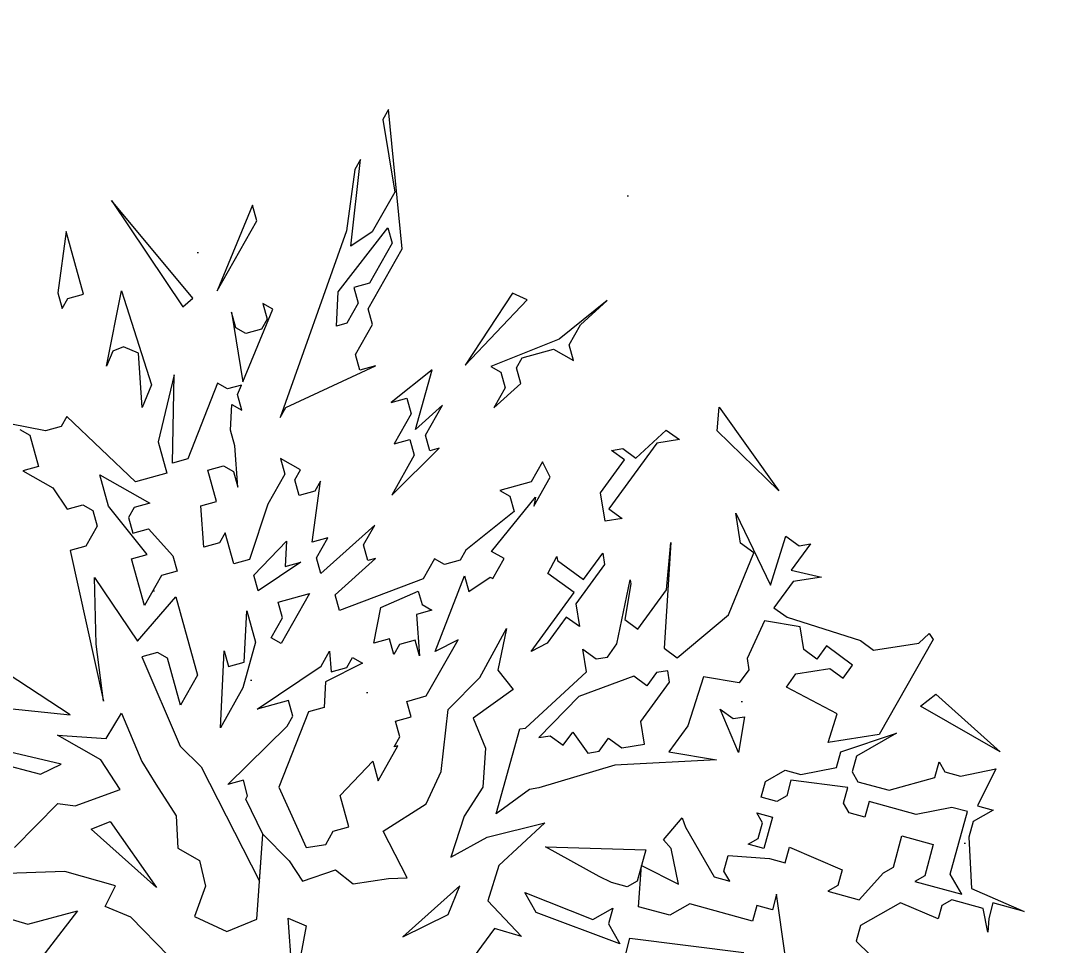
# Model space of a CAD drawing. Header units: millimetres. Extents: x -38151500 to -28914887, y -20564105 to -20349562.
# Drawn here: x -32289533 to -32288785, y -20499878 to -20499211 of the extents above; entities that cross this region are included whole.
import ezdxf

# ---------------------------------------------------------------- set-up
doc = ezdxf.new("R2010")
doc.units = ezdxf.units.MM
doc.header["$MEASUREMENT"] = 0
for name, color, linetype, lineweight in [('Новый_ГП_озеленение_газон_Ном._пера__74', 74, 'Continuous', 20), ('Новый_ГП_озеленение_кустарники_Ном._пера__10', 75, 'Continuous', 5), ('Новый_РАЗМЕРЫ_Ном._пера__7', 7, 'Continuous', 25)]:
    doc.layers.add(name, color=color, linetype=linetype, lineweight=lineweight)
doc.layers.add('Новый_РАЗМЕРЫ', color=7, linetype='Continuous')
doc.styles.add('РЎР“Р•РќР•Р\xa0РР\xa0_РЎРўРР›Р¬_7', font='')
doc.styles.get('РЎР“Р•РќР•Р\xa0РР\xa0_РЎРўРР›Р¬_7').set_extended_font_data('GOST_type_A')
doc.dimstyles.new('СГЕНЕРИР_СТИЛЬ__2', dxfattribs={"dimtxt": 1500, "dimasz": 658.316413, "dimexe": 0.18, "dimexo": 437.5, "dimgap": 0, "dimtad": 1, "dimdec": 1, "dimlfac": 0.001, "dimzin": 0, "dimdsep": 46, "dimtxsty": 'РЎР“Р•РќР•Р\xa0РР\xa0_РЎРўРР›Р¬_7', "dimblk": 'ARROWHEAD_6', "dimblk1": 'ARROWHEAD_6', "dimblk2": 'ARROWHEAD_6', "dimcen": 0.09, "dimclrd": 7, "dimclre": 7, "dimclrt": 7, "dimadec": 1, "dimazin": 0, "dimtfac": 1, "dimtdec": 4, "dimtmove": 0, "dimatfit": 3, "dimfxl": 0, "dimtolj": 1, "dimtzin": 0, "dimarcsym": 0})
pattern_1 = [(37.5, (5813926.6, -7295.8), (-24.0004694, 734.119856), [0, -579.12, 0, -647.7, 0, -619.125]), (7.5, (5813926.6, -7295.8), (674.284925, 1075.23765), [0, -312.42, 0, -521.97, 0, -200.025]), (327.5, (5813458, -7295.8), (1186.488555, 2.155777), [0, -190.5, 0, -685.8, 0, -895.35]), (317.5, (5813458, -7295.8), (1145.334679, 334.393985), [0, -95.25, 0, -449.58, 0, -514.35])]

# ---------------------------------------------------------------- blocks, each defined once
blk = doc.blocks.new('*D46', base_point=(-32248450.48, -20494611.89))
at = {"layer": 'Новый_РАЗМЕРЫ_Ном._пера__7', "color": 7, "linetype": 'Continuous', "lineweight": 25}
for p, q in [((-32288566.44, -20500442.31), (-32289420.69, -20501809.53)), ((-32288910.68, -20500993.26), (-32289351.44, -20500717.87)), ((-32288433.24, -20500883.01), (-32289388.12, -20501103.51)), ((-32287718.17, -20500972.31), (-32288572.42, -20502339.53)), ((-32288062.41, -20501523.27), (-32288910.68, -20500993.26)), ((-32288539.85, -20501633.51), (-32287584.97, -20501413.02)), ((-32287621.65, -20501798.66), (-32288062.41, -20501523.27))]:
    blk.add_line(p, q, dxfattribs=at)
at = {"layer": 'Новый_РАЗМЕРЫ_Ном._пера__7', "color": 7, "lineweight": 25, "insert": (-32287609.6, -20501452.44), "char_height": 1500, "attachment_point": 7, "rotation": 328.00248, "style": 'РЎР“Р•РќР•Р\xa0РР\xa0_РЎРўРР›Р¬_7'}
blk.add_mtext('\\A1;{\\pql;\\fGOST_type_A|b0|i0|c0|p0;\\W1.000000;1,0}', dxfattribs=at)
blk = doc.blocks.new('ARROWHEAD_6')
at = {"color": 0, "linetype": 'Continuous', "lineweight": 0}
for p, q in [((-0.5, -0.5), (0.5, 0.5)), ((0, 0), (-1, 0))]:
    blk.add_line(p, q, dxfattribs=at)

msp = doc.modelspace()

# ---------------------------------------------------------------- hatches: boundary and pattern name
at = {"layer": 'Новый_ГП_озеленение_газон_Ном._пера__74', "linetype": 'Continuous', "lineweight": 20}
h = msp.add_hatch(dxfattribs=at)
h.set_pattern_fill('AR_SAND_0003', color=74, style=0, pattern_type=2)
h.set_pattern_definition(pattern_1)
h.paths.add_polyline_path([(-32293694.96, -20504663.52), (-32291903.63, -20505783.03), (-32281275.83, -20488776.26), (-32284827.17, -20486556.57), (-32286924.7, -20489954.85), (-32285213.47, -20491075.66)])
h = msp.add_hatch(dxfattribs=at)
h.set_pattern_fill('AR_SAND_0003', color=74, style=0, pattern_type=2)
h.set_pattern_definition(pattern_1)
h.paths.add_polyline_path([(-32295187.89, -20507055.27), (-32295891.42, -20508182.38), (-32271650.86, -20523609.99), (-32271472.77, -20523318.57), (-32262368.35, -20510904.18), (-32264459.18, -20509597.51, -0.318245), (-32269283.52, -20512515.76, -0.013645), (-32271797.63, -20512471.26, 0.258872), (-32276124, -20514421.77, -0.349376), (-32282189.52, -20515267.92, -0.172405), (-32287351.04, -20507894.33, -0.078029), (-32287587.46, -20504732.63, -0.266839), (-32285174.3, -20501040.41, -0.004124), (-32283066.91, -20500287.26, 0.304529), (-32282279.76, -20499281.03, -0.008248), (-32282381.92, -20498396.73), (-32285061.68, -20496722.07), (-32291058.51, -20506317.62), (-32290179.38, -20506867.03), (-32291662.99, -20509241.3)])

# ---------------------------------------------------------------- linework, layer by layer
at = {"layer": 'Новый_ГП_озеленение_кустарники_Ном._пера__10', "color": 75, "linetype": 'Continuous', "lineweight": 5}
for p, q in [((-32289267.87, -20499275.18), (-32289271.95, -20499282.38)), ((-32289258.24, -20499375.7), (-32289267.87, -20499275.18)), ((-32289271.95, -20499282.38), (-32289263.53, -20499334.68)), ((-32289295.19, -20499373.79), (-32289288.25, -20499311.17)), ((-32289288.25, -20499311.17), (-32289292.33, -20499318.37)), ((-32289292.33, -20499318.37), (-32289298.31, -20499362.52)), ((-32289263.53, -20499334.68), (-32289279.84, -20499363.47)), ((-32289409.02, -20499411.1), (-32289467.74, -20499340.7)), ((-32289467.74, -20499340.7), (-32289416.14, -20499417.45)), ((-32289366.03, -20499344.19), (-32289391.44, -20499405.85)), ((-32289362.91, -20499355.46), (-32289366.03, -20499344.19)), ((-32289391.44, -20499405.85), (-32289362.91, -20499355.46)), ((-32289500.36, -20499363.18), (-32289506.35, -20499407.32)), ((-32289487.88, -20499408.28), (-32289500.36, -20499363.18)), ((-32289298.31, -20499362.52), (-32289346.01, -20499497.11)), ((-32289304.29, -20499406.66), (-32289268.56, -20499360.35)), ((-32289279.84, -20499363.47), (-32289295.19, -20499373.79)), ((-32289268.56, -20499360.35), (-32289265.44, -20499371.62)), ((-32289265.44, -20499371.62), (-32289281.75, -20499400.41)), ((-32289282.7, -20499418.89), (-32289258.24, -20499375.7)), ((-32289281.75, -20499400.41), (-32289293.02, -20499403.54)), ((-32289293.02, -20499403.54), (-32289289.9, -20499414.81)), ((-32289506.35, -20499407.32), (-32289503.23, -20499418.6)), ((-32289503.23, -20499418.6), (-32289499.15, -20499411.4)), ((-32289499.15, -20499411.4), (-32289487.88, -20499408.28)), ((-32289471.18, -20499460.31), (-32289460.52, -20499405.96)), ((-32289460.52, -20499405.96), (-32289438.73, -20499473.69)), ((-32289416.14, -20499417.45), (-32289409.02, -20499411.1)), ((-32289305.57, -20499431.29), (-32289304.29, -20499406.66)), ((-32289178.53, -20499407.58), (-32289212.7, -20499459.53)), ((-32289167.99, -20499412.28), (-32289178.53, -20499407.58)), ((-32289373.02, -20499471.56), (-32289351.37, -20499419.03)), ((-32289351.37, -20499419.03), (-32289358.57, -20499414.95)), ((-32289358.57, -20499414.95), (-32289355.45, -20499426.23)), ((-32289289.9, -20499414.81), (-32289298.05, -20499429.21)), ((-32289279.58, -20499430.16), (-32289282.7, -20499418.89)), ((-32289212.7, -20499459.53), (-32289167.99, -20499412.28)), ((-32289110.27, -20499412.96), (-32289145.05, -20499440.8)), ((-32289129.7, -20499430.48), (-32289110.27, -20499412.96)), ((-32289377.99, -20499432.47), (-32289381.12, -20499421.2)), ((-32289381.12, -20499421.2), (-32289373.02, -20499471.56)), ((-32289355.45, -20499426.23), (-32289359.52, -20499433.43)), ((-32289370.8, -20499436.55), (-32289377.99, -20499432.47)), ((-32289359.52, -20499433.43), (-32289370.8, -20499436.55)), ((-32289298.05, -20499429.21), (-32289305.57, -20499431.29)), ((-32289291.81, -20499451.76), (-32289279.58, -20499430.16)), ((-32289137.85, -20499444.87), (-32289129.7, -20499430.48)), ((-32289145.05, -20499440.8), (-32289194.22, -20499460.48)), ((-32289459.08, -20499446.32), (-32289466.72, -20499449.5)), ((-32289448.27, -20499450.78), (-32289459.08, -20499446.32)), ((-32289171.68, -20499454.24), (-32289149.13, -20499447.99)), ((-32289149.13, -20499447.99), (-32289134.73, -20499456.15)), ((-32289134.73, -20499456.15), (-32289137.85, -20499444.87)), ((-32289466.72, -20499449.5), (-32289471.18, -20499460.31)), ((-32289445.42, -20499489.91), (-32289448.27, -20499450.78)), ((-32289288.68, -20499463.03), (-32289291.81, -20499451.76)), ((-32289175.75, -20499461.44), (-32289171.68, -20499454.24)), ((-32289341.93, -20499489.92), (-32289277.41, -20499459.91)), ((-32289277.41, -20499459.91), (-32289288.68, -20499463.03)), ((-32289236.52, -20499462.86), (-32289265.95, -20499486.41)), ((-32289248.43, -20499505.84), (-32289236.52, -20499462.86)), ((-32289194.22, -20499460.48), (-32289187.03, -20499464.56)), ((-32289172.63, -20499472.71), (-32289175.75, -20499461.44)), ((-32289422.43, -20499466.42), (-32289434.1, -20499514.78)), ((-32289423.78, -20499530.13), (-32289422.43, -20499466.42)), ((-32289187.03, -20499464.56), (-32289183.9, -20499475.83)), ((-32289438.73, -20499473.69), (-32289445.42, -20499489.91)), ((-32289391.18, -20499472.54), (-32289412.51, -20499527)), ((-32289383.98, -20499476.62), (-32289391.18, -20499472.54)), ((-32289373.96, -20499473.84), (-32289383.98, -20499476.62)), ((-32289376.78, -20499480.69), (-32289373.96, -20499473.84)), ((-32289192.06, -20499490.23), (-32289172.63, -20499472.71)), ((-32289183.9, -20499475.83), (-32289192.06, -20499490.23)), ((-32289373.66, -20499491.97), (-32289376.78, -20499480.69)), ((-32289265.95, -20499486.41), (-32289254.67, -20499483.29)), ((-32289254.67, -20499483.29), (-32289251.55, -20499494.57)), ((-32289381.81, -20499506.36), (-32289380.86, -20499487.89)), ((-32289380.86, -20499487.89), (-32289373.66, -20499491.97)), ((-32289346.01, -20499497.11), (-32289341.93, -20499489.92)), ((-32289229, -20499488.32), (-32289248.43, -20499505.84)), ((-32289241.23, -20499509.92), (-32289229, -20499488.32)), ((-32289031.13, -20499506.78), (-32289029.61, -20499489.79)), ((-32289029.61, -20499489.79), (-32288986.65, -20499550.03)), ((-32289499.84, -20499496.56), (-32289503.92, -20499503.76)), ((-32289450.41, -20499543.57), (-32289499.84, -20499496.56)), ((-32289251.55, -20499494.57), (-32289263.78, -20499516.16)), ((-32289515.19, -20499506.88), (-32289540.86, -20499501.85)), ((-32289533.67, -20499505.93), (-32289526.47, -20499510.01)), ((-32289503.92, -20499503.76), (-32289515.19, -20499506.88)), ((-32289378.69, -20499517.64), (-32289381.81, -20499506.36)), ((-32289089.68, -20499526.48), (-32289067.73, -20499506.28)), ((-32289067.73, -20499506.28), (-32289058.28, -20499513.17)), ((-32288986.65, -20499550.03), (-32289031.13, -20499506.78)), ((-32289526.47, -20499510.01), (-32289520.22, -20499532.56)), ((-32289434.1, -20499514.78), (-32289427.86, -20499537.32)), ((-32289263.78, -20499516.16), (-32289252.5, -20499513.04)), ((-32289252.5, -20499513.04), (-32289249.38, -20499524.31)), ((-32289238.11, -20499521.19), (-32289241.23, -20499509.92)), ((-32289074.62, -20499515.74), (-32289109.06, -20499563.02)), ((-32289058.28, -20499513.17), (-32289074.62, -20499515.74)), ((-32289376.52, -20499547.38), (-32289378.69, -20499517.64)), ((-32289265.68, -20499553.11), (-32289231.34, -20499519.32)), ((-32289231.34, -20499519.32), (-32289238.11, -20499521.19)), ((-32289107.31, -20499520.88), (-32289099.14, -20499519.59)), ((-32289097.85, -20499527.76), (-32289107.31, -20499520.88)), ((-32289099.14, -20499519.59), (-32289089.68, -20499526.48)), ((-32289412.51, -20499527), (-32289423.78, -20499530.13)), ((-32289331.42, -20499534.89), (-32289345.82, -20499526.74)), ((-32289345.82, -20499526.74), (-32289342.7, -20499538.02)), ((-32289249.38, -20499524.31), (-32289265.68, -20499553.11)), ((-32289157.02, -20499529.08), (-32289165.17, -20499543.48)), ((-32289151.42, -20499540.18), (-32289157.02, -20499529.08)), ((-32289115.07, -20499551.4), (-32289097.85, -20499527.76)), ((-32289520.22, -20499532.56), (-32289531.5, -20499535.68)), ((-32289531.5, -20499535.68), (-32289509.9, -20499547.91)), ((-32289469.84, -20499561.09), (-32289476.08, -20499538.54)), ((-32289476.08, -20499538.54), (-32289440.09, -20499558.92)), ((-32289427.86, -20499537.32), (-32289450.41, -20499543.57)), ((-32289398.11, -20499535.16), (-32289386.84, -20499532.03)), ((-32289391.87, -20499557.7), (-32289398.11, -20499535.16)), ((-32289386.84, -20499532.03), (-32289379.64, -20499536.11)), ((-32289379.64, -20499536.11), (-32289376.52, -20499547.38)), ((-32289342.7, -20499538.02), (-32289354.92, -20499559.61)), ((-32289335.5, -20499542.09), (-32289331.42, -20499534.89)), ((-32289332.38, -20499553.37), (-32289335.5, -20499542.09)), ((-32289323.01, -20499587.19), (-32289317.03, -20499543.05)), ((-32289317.03, -20499543.05), (-32289321.1, -20499550.25)), ((-32289165.17, -20499543.48), (-32289187.72, -20499549.72)), ((-32289163.31, -20499561.17), (-32289151.42, -20499540.18)), ((-32289509.9, -20499547.91), (-32289499.58, -20499563.26)), ((-32289321.1, -20499550.25), (-32289332.38, -20499553.37)), ((-32289187.72, -20499549.72), (-32289180.52, -20499553.8)), ((-32289111.86, -20499571.83), (-32289115.07, -20499551.4)), ((-32289499.58, -20499563.26), (-32289488.31, -20499560.13)), ((-32289488.31, -20499560.13), (-32289481.11, -20499564.21)), ((-32289442, -20499595.86), (-32289469.84, -20499561.09)), ((-32289440.09, -20499558.92), (-32289451.36, -20499562.04)), ((-32289403.14, -20499560.83), (-32289391.87, -20499557.7)), ((-32289400.98, -20499590.57), (-32289403.14, -20499560.83)), ((-32289354.92, -20499559.61), (-32289368.11, -20499599.68)), ((-32289193.7, -20499593.87), (-32289162.05, -20499554.75)), ((-32289180.52, -20499553.8), (-32289177.4, -20499565.07)), ((-32289162.05, -20499554.75), (-32289163.31, -20499561.17)), ((-32289481.11, -20499564.21), (-32289477.99, -20499575.48)), ((-32289451.36, -20499562.04), (-32289455.44, -20499569.24)), ((-32289177.4, -20499565.07), (-32289212.17, -20499592.91)), ((-32289109.06, -20499563.02), (-32289099.61, -20499569.91)), ((-32289014.2, -20499587.85), (-32289017.63, -20499566.06)), ((-32289017.63, -20499566.06), (-32288992.72, -20499617.97)), ((-32289477.99, -20499575.48), (-32289486.14, -20499589.88)), ((-32289455.44, -20499569.24), (-32289452.32, -20499580.51)), ((-32289277.91, -20499574.7), (-32289316.76, -20499609.74)), ((-32289286.06, -20499589.1), (-32289277.91, -20499574.7)), ((-32289099.61, -20499569.91), (-32289111.86, -20499571.83)), ((-32289452.32, -20499580.51), (-32289441.04, -20499577.39)), ((-32289441.04, -20499577.39), (-32289423.52, -20499596.82)), ((-32289385.62, -20499580.25), (-32289389.7, -20499587.45)), ((-32289379.38, -20499602.8), (-32289385.62, -20499580.25)), ((-32288992.72, -20499617.97), (-32288981.52, -20499582.72)), ((-32288981.52, -20499582.72), (-32288972.06, -20499589.6)), ((-32289486.14, -20499589.88), (-32289497.41, -20499593)), ((-32289389.7, -20499587.45), (-32289400.98, -20499590.57)), ((-32289364.98, -20499610.95), (-32289341.48, -20499586.24)), ((-32289341.48, -20499586.24), (-32289342.44, -20499604.71)), ((-32289311.74, -20499584.07), (-32289323.01, -20499587.19)), ((-32289319.89, -20499598.46), (-32289311.74, -20499584.07)), ((-32289282.94, -20499600.37), (-32289286.06, -20499589.1)), ((-32289064.52, -20499587.39), (-32289069.31, -20499663.5)), ((-32289067.55, -20499621.36), (-32289064.52, -20499587.39)), ((-32289004.75, -20499594.74), (-32289014.2, -20499587.85)), ((-32288963.89, -20499588.32), (-32288977.66, -20499607.23)), ((-32288972.06, -20499589.6), (-32288963.89, -20499588.32)), ((-32289497.41, -20499593), (-32289473.39, -20499701.67)), ((-32289453.27, -20499598.99), (-32289442, -20499595.86)), ((-32289423.52, -20499596.82), (-32289420.4, -20499608.09)), ((-32289316.76, -20499609.74), (-32289319.89, -20499598.46)), ((-32289212.17, -20499592.91), (-32289216.25, -20499600.11)), ((-32289184.7, -20499598.96), (-32289193.7, -20499593.87)), ((-32289153.12, -20499609.68), (-32289146.67, -20499597.5)), ((-32289146.67, -20499597.5), (-32289146.24, -20499600.23)), ((-32289127.33, -20499614), (-32289113.55, -20499595.09)), ((-32289113.55, -20499595.09), (-32289112.27, -20499603.26)), ((-32289022.84, -20499639.45), (-32289004.75, -20499594.74)), ((-32289443.9, -20499632.81), (-32289453.27, -20499598.99)), ((-32289368.11, -20499599.68), (-32289379.38, -20499602.8)), ((-32289331.16, -20499601.59), (-32289361.86, -20499622.23)), ((-32289342.44, -20499604.71), (-32289331.16, -20499601.59)), ((-32289306.44, -20499625.09), (-32289277.31, -20499598.81)), ((-32289277.31, -20499598.81), (-32289282.94, -20499600.37)), ((-32289234.72, -20499599.16), (-32289242.88, -20499613.55)), ((-32289227.52, -20499603.23), (-32289234.72, -20499599.16)), ((-32289216.25, -20499600.11), (-32289227.52, -20499603.23)), ((-32289192.86, -20499613.36), (-32289184.7, -20499598.96)), ((-32289146.24, -20499600.23), (-32289127.33, -20499614)), ((-32289112.27, -20499603.26), (-32289132.93, -20499631.63)), ((-32289478.68, -20499660.65), (-32289479.89, -20499612.43)), ((-32289479.89, -20499612.43), (-32289448.93, -20499658.48)), ((-32289431.68, -20499611.21), (-32289443.9, -20499632.81)), ((-32289420.4, -20499608.09), (-32289431.68, -20499611.21)), ((-32289361.86, -20499622.23), (-32289364.98, -20499610.95)), ((-32289234.46, -20499665.85), (-32289213.13, -20499611.39)), ((-32289213.13, -20499611.39), (-32289210.01, -20499622.66)), ((-32289210.01, -20499622.66), (-32289194.66, -20499612.34)), ((-32289194.66, -20499612.34), (-32289192.86, -20499613.36)), ((-32289134.21, -20499623.46), (-32289153.12, -20499609.68)), ((-32288977.66, -20499607.23), (-32288955.95, -20499612.19)), ((-32288955.95, -20499612.19), (-32288976.38, -20499615.4)), ((-32289242.88, -20499613.55), (-32289303.32, -20499636.36)), ((-32289103.28, -20499660.46), (-32289093.78, -20499614.31)), ((-32289093.35, -20499617.04), (-32289097.67, -20499642.84)), ((-32289093.78, -20499614.31), (-32289093.35, -20499617.04)), ((-32288976.38, -20499615.4), (-32288990.15, -20499634.32)), ((-32289448.93, -20499658.48), (-32289421.36, -20499626.56)), ((-32289421.36, -20499626.56), (-32289405.74, -20499682.94)), ((-32289347.47, -20499630.38), (-32289324.92, -20499624.13)), ((-32289324.92, -20499624.13), (-32289345.3, -20499660.13)), ((-32289303.32, -20499636.36), (-32289306.44, -20499625.09)), ((-32289273.58, -20499634.19), (-32289246.5, -20499622.36)), ((-32289246.5, -20499622.36), (-32289243.83, -20499632.03)), ((-32289165.21, -20499666.01), (-32289134.21, -20499623.46)), ((-32289088.22, -20499649.72), (-32289067.55, -20499621.36)), ((-32289344.34, -20499641.65), (-32289347.47, -20499630.38)), ((-32289278.61, -20499659.87), (-32289273.58, -20499634.19)), ((-32289243.83, -20499632.03), (-32289236.63, -20499636.1)), ((-32289132.93, -20499631.63), (-32289130.36, -20499647.97)), ((-32288990.15, -20499634.32), (-32288980.7, -20499641.2)), ((-32289371.92, -20499673.57), (-32289370.01, -20499636.62)), ((-32289370.01, -20499636.62), (-32289363.77, -20499659.17)), ((-32289352.5, -20499656.05), (-32289344.34, -20499641.65)), ((-32289236.63, -20499636.1), (-32289247.9, -20499639.22)), ((-32289247.9, -20499639.22), (-32289245.74, -20499668.97)), ((-32289139.82, -20499641.09), (-32289153.59, -20499660)), ((-32289130.36, -20499647.97), (-32289139.82, -20499641.09)), ((-32289097.67, -20499642.84), (-32289088.22, -20499649.72)), ((-32289059.85, -20499670.39), (-32289022.84, -20499639.45)), ((-32288980.7, -20499641.2), (-32288927.82, -20499658.01)), ((-32289202.19, -20499684.69), (-32289182.84, -20499649.41)), ((-32289182.84, -20499649.41), (-32289189.13, -20499679.25)), ((-32288997.04, -20499643.77), (-32289009.53, -20499670.86)), ((-32288971.24, -20499648.09), (-32288997.04, -20499643.77)), ((-32288968.67, -20499664.43), (-32288971.24, -20499648.09)), ((-32289345.3, -20499660.13), (-32289352.5, -20499656.05)), ((-32289267.33, -20499656.74), (-32289278.61, -20499659.87)), ((-32289264.21, -20499668.02), (-32289267.33, -20499656.74)), ((-32289248.86, -20499657.7), (-32289260.13, -20499660.82)), ((-32289245.74, -20499668.97), (-32289248.86, -20499657.7)), ((-32289240.75, -20499697.94), (-32289217.82, -20499657.45)), ((-32289217.82, -20499657.45), (-32289234.46, -20499665.85)), ((-32288927.82, -20499658.01), (-32288918.36, -20499664.9)), ((-32288875.37, -20499657.35), (-32288914.39, -20499725.69)), ((-32288885.67, -20499659.77), (-32288878.3, -20499652.98)), ((-32288878.3, -20499652.98), (-32288875.37, -20499657.35)), ((-32289473.39, -20499701.67), (-32289478.68, -20499660.65)), ((-32289389.18, -20499720.83), (-32289386.32, -20499665.42)), ((-32289386.32, -20499665.42), (-32289383.2, -20499676.69)), ((-32289363.77, -20499659.17), (-32289372.88, -20499692.04)), ((-32289316.5, -20499676.43), (-32289310.39, -20499665.63)), ((-32289310.39, -20499665.63), (-32289309.31, -20499680.51)), ((-32289260.13, -20499660.82), (-32289264.21, -20499668.02)), ((-32289153.59, -20499660), (-32289165.21, -20499666.01)), ((-32289125.22, -20499680.66), (-32289127.79, -20499664.32)), ((-32289127.79, -20499664.32), (-32289118.34, -20499671.2)), ((-32289110.16, -20499669.92), (-32289103.28, -20499660.46)), ((-32289069.31, -20499663.5), (-32289059.85, -20499670.39)), ((-32288959.22, -20499671.32), (-32288968.67, -20499664.43)), ((-32288952.33, -20499661.87), (-32288959.22, -20499671.32)), ((-32288933.42, -20499675.64), (-32288952.33, -20499661.87)), ((-32288918.36, -20499664.9), (-32288885.67, -20499659.77)), ((-32289497.35, -20499711.61), (-32289557.89, -20499672.04)), ((-32289434.54, -20499666.63), (-32289445.81, -20499669.75)), ((-32289445.81, -20499669.75), (-32289418.13, -20499734.11)), ((-32289427.34, -20499670.71), (-32289434.54, -20499666.63)), ((-32289417.97, -20499704.53), (-32289427.34, -20499670.71)), ((-32289298.03, -20499677.38), (-32289293.96, -20499670.19)), ((-32289293.96, -20499670.19), (-32289286.76, -20499674.26)), ((-32289118.34, -20499671.2), (-32289110.16, -20499669.92)), ((-32289009.53, -20499670.86), (-32289008.25, -20499679.03)), ((-32289383.2, -20499676.69), (-32289371.92, -20499673.57)), ((-32289362.55, -20499707.39), (-32289316.5, -20499676.43)), ((-32289286.76, -20499674.26), (-32289313.38, -20499687.7)), ((-32289309.31, -20499680.51), (-32289298.03, -20499677.38)), ((-32289189.13, -20499679.25), (-32289178.14, -20499693.4)), ((-32289169.12, -20499721.05), (-32289125.22, -20499680.66)), ((-32289066.74, -20499679.84), (-32289074.91, -20499681.13)), ((-32289065.45, -20499688.02), (-32289066.74, -20499679.84)), ((-32289008.25, -20499679.03), (-32289015.14, -20499688.48)), ((-32288974.28, -20499682.06), (-32288949.76, -20499678.21)), ((-32288949.76, -20499678.21), (-32288940.31, -20499685.1)), ((-32288940.31, -20499685.1), (-32288933.42, -20499675.64)), ((-32289405.74, -20499682.94), (-32289417.97, -20499704.53)), ((-32289313.38, -20499687.7), (-32289314.34, -20499706.18)), ((-32289224.91, -20499707.76), (-32289202.19, -20499684.69)), ((-32289091.25, -20499683.7), (-32289130.83, -20499698.29)), ((-32289081.8, -20499690.58), (-32289091.25, -20499683.7)), ((-32289086.12, -20499716.38), (-32289065.45, -20499688.02)), ((-32289074.91, -20499681.13), (-32289081.8, -20499690.58)), ((-32289040.94, -20499684.16), (-32289052.14, -20499719.42)), ((-32289015.14, -20499688.48), (-32289040.94, -20499684.16)), ((-32288981.17, -20499691.52), (-32288974.28, -20499682.06)), ((-32289372.88, -20499692.04), (-32289389.18, -20499720.83)), ((-32289178.14, -20499693.4), (-32289207.03, -20499713.93)), ((-32288944.63, -20499710.9), (-32288981.17, -20499691.52)), ((-32289340.01, -20499701.15), (-32289362.55, -20499707.39)), ((-32289336.88, -20499712.42), (-32289340.01, -20499701.15)), ((-32289254.84, -20499701.84), (-32289240.75, -20499697.94)), ((-32289251.72, -20499713.11), (-32289254.84, -20499701.84)), ((-32289130.83, -20499698.29), (-32289159.66, -20499727.94)), ((-32288884.48, -20499705.41), (-32288873.55, -20499696.67)), ((-32288873.55, -20499696.67), (-32288827, -20499738.19)), ((-32289541.33, -20499706.91), (-32289497.35, -20499711.61)), ((-32289471.44, -20499728.69), (-32289460.31, -20499710.45)), ((-32289460.31, -20499710.45), (-32289445.83, -20499745.26)), ((-32289325.61, -20499709.3), (-32289346.94, -20499763.76)), ((-32289314.34, -20499706.18), (-32289325.61, -20499709.3)), ((-32289230.13, -20499752.47), (-32289224.91, -20499707.76)), ((-32289028.91, -20499707.4), (-32289019.46, -20499714.28)), ((-32289015.61, -20499738.8), (-32289028.91, -20499707.4)), ((-32288827, -20499738.19), (-32288884.48, -20499705.41)), ((-32289340.96, -20499719.62), (-32289336.88, -20499712.42)), ((-32289262.99, -20499716.24), (-32289251.72, -20499713.11)), ((-32289259.87, -20499727.51), (-32289262.99, -20499716.24)), ((-32289207.03, -20499713.93), (-32289197.98, -20499735.68)), ((-32289083.55, -20499732.73), (-32289086.12, -20499716.38)), ((-32289019.46, -20499714.28), (-32289011.29, -20499713)), ((-32289011.29, -20499713), (-32289015.61, -20499738.8)), ((-32288951.16, -20499731.46), (-32288944.63, -20499710.9)), ((-32289383.89, -20499761.85), (-32289340.96, -20499719.62)), ((-32289190.4, -20499782.85), (-32289173.21, -20499721.7)), ((-32289173.21, -20499721.7), (-32289169.12, -20499721.05)), ((-32289142.04, -20499733.54), (-32289135.15, -20499724.09)), ((-32289135.15, -20499724.09), (-32289124.41, -20499739.15)), ((-32289052.14, -20499719.42), (-32289065.92, -20499738.33)), ((-32288914.39, -20499725.69), (-32288951.16, -20499731.46)), ((-32288941.97, -20499738.19), (-32288901.94, -20499724.89)), ((-32288901.94, -20499724.89), (-32288930.68, -20499741.28)), ((-32289475.31, -20499743.92), (-32289506.48, -20499726.26)), ((-32289506.48, -20499726.26), (-32289471.44, -20499728.69)), ((-32289263.95, -20499734.71), (-32289259.87, -20499727.51)), ((-32289159.66, -20499727.94), (-32289151.49, -20499726.66)), ((-32289151.49, -20499726.66), (-32289142.04, -20499733.54)), ((-32289116.24, -20499737.86), (-32289109.35, -20499728.41)), ((-32289109.35, -20499728.41), (-32289099.89, -20499735.3)), ((-32289099.89, -20499735.3), (-32289083.55, -20499732.73)), ((-32289581.44, -20499738.16), (-32289518.86, -20499754.24)), ((-32289503.92, -20499747.14), (-32289555.47, -20499734.99)), ((-32289418.13, -20499734.11), (-32289403.11, -20499749.16)), ((-32289275.4, -20499759.12), (-32289261.13, -20499733.93)), ((-32289261.13, -20499733.93), (-32289263.95, -20499734.71)), ((-32289197.98, -20499735.68), (-32289199.92, -20499763.72)), ((-32289124.41, -20499739.15), (-32289116.24, -20499737.86)), ((-32289065.92, -20499738.33), (-32289031.52, -20499744.09)), ((-32288945.05, -20499749.48), (-32288941.97, -20499738.19)), ((-32289518.86, -20499754.24), (-32289503.92, -20499747.14)), ((-32289461.3, -20499765.31), (-32289475.31, -20499743.92)), ((-32289445.83, -20499745.26), (-32289435.68, -20499761.45)), ((-32289302.8, -20499769.75), (-32289279.3, -20499745.03)), ((-32289279.3, -20499745.03), (-32289275.4, -20499759.12)), ((-32289104.85, -20499747.73), (-32289159.55, -20499764.21)), ((-32289031.52, -20499744.09), (-32289104.85, -20499747.73)), ((-32288930.68, -20499741.28), (-32288933.77, -20499752.57)), ((-32288874.26, -20499756.72), (-32288871.18, -20499745.44)), ((-32288871.18, -20499745.44), (-32288867.08, -20499752.62)), ((-32289403.11, -20499749.16), (-32289360.98, -20499831.42)), ((-32289240.89, -20499775.66), (-32289230.13, -20499752.47)), ((-32288996.36, -20499759.69), (-32288981.99, -20499751.5)), ((-32288981.99, -20499751.5), (-32288970.71, -20499754.59)), ((-32288970.71, -20499754.59), (-32288945.05, -20499749.48)), ((-32288933.77, -20499752.57), (-32288929.67, -20499759.75)), ((-32288867.08, -20499752.62), (-32288855.79, -20499755.71)), ((-32288855.79, -20499755.71), (-32288830.14, -20499750.6)), ((-32288830.14, -20499750.6), (-32288843.5, -20499777.27)), ((-32289435.68, -20499761.45), (-32289421.07, -20499784.3)), ((-32289372.61, -20499758.73), (-32289383.89, -20499761.85)), ((-32289369.49, -20499770.01), (-32289372.61, -20499758.73)), ((-32288999.45, -20499770.98), (-32288996.36, -20499759.69)), ((-32288977.89, -20499758.68), (-32288980.98, -20499769.97)), ((-32288936.86, -20499763.85), (-32288977.89, -20499758.68)), ((-32288929.67, -20499759.75), (-32288907.1, -20499765.93)), ((-32288907.1, -20499765.93), (-32288874.26, -20499756.72)), ((-32289493.81, -20499777.14), (-32289461.3, -20499765.31)), ((-32289370.85, -20499772.41), (-32289369.49, -20499770.01)), ((-32289346.94, -20499763.76), (-32289327.29, -20499807.19)), ((-32289296.56, -20499792.29), (-32289302.8, -20499769.75)), ((-32289199.92, -20499763.72), (-32289213.34, -20499784.62)), ((-32289166.36, -20499765.28), (-32289190.4, -20499782.85)), ((-32289159.55, -20499764.21), (-32289166.36, -20499765.28)), ((-32288980.98, -20499769.97), (-32288988.17, -20499774.07)), ((-32288939.94, -20499775.13), (-32288936.86, -20499763.85)), ((-32289537.45, -20499807.21), (-32289506.38, -20499775.56)), ((-32289506.38, -20499775.56), (-32289493.81, -20499777.14)), ((-32289358.67, -20499797.6), (-32289370.85, -20499772.41)), ((-32289271.83, -20499795.35), (-32289240.89, -20499775.66)), ((-32288988.17, -20499774.07), (-32288999.45, -20499770.98)), ((-32288935.85, -20499782.32), (-32288939.94, -20499775.13)), ((-32288921.47, -20499774.12), (-32288924.56, -20499785.41)), ((-32288887.62, -20499783.39), (-32288921.47, -20499774.12)), ((-32288843.5, -20499777.27), (-32288832.22, -20499780.35)), ((-32289421.07, -20499784.3), (-32289419.87, -20499807.62)), ((-32289213.34, -20499784.62), (-32289223.14, -20499814.22)), ((-32288998.44, -20499789.45), (-32289002.54, -20499782.26)), ((-32289002.54, -20499782.26), (-32288991.25, -20499785.35)), ((-32288991.25, -20499785.35), (-32288997.43, -20499807.92)), ((-32288924.56, -20499785.41), (-32288935.85, -20499782.32)), ((-32288861.97, -20499778.28), (-32288887.62, -20499783.39)), ((-32288863.04, -20499826.5), (-32288850.68, -20499781.36)), ((-32288850.68, -20499781.36), (-32288861.97, -20499778.28)), ((-32288832.22, -20499780.35), (-32288846.59, -20499788.55)), ((-32289482.27, -20499794.08), (-32289468.56, -20499788.37)), ((-32289468.56, -20499788.37), (-32289435.28, -20499836.15)), ((-32289307.83, -20499795.42), (-32289296.56, -20499792.29)), ((-32289196.79, -20499799.85), (-32289155.22, -20499789.35)), ((-32289155.22, -20499789.35), (-32289188.34, -20499820.15)), ((-32289069.82, -20499801.59), (-32289056.33, -20499785.92)), ((-32289056.33, -20499785.92), (-32289053.85, -20499792.48)), ((-32289053.85, -20499792.48), (-32289033.36, -20499828.41)), ((-32289001.53, -20499800.73), (-32288998.44, -20499789.45)), ((-32288846.59, -20499788.55), (-32288849.67, -20499799.83)), ((-32289435.28, -20499836.15), (-32289482.27, -20499794.08)), ((-32289362.85, -20499858.76), (-32289358.67, -20499797.6)), ((-32289360.98, -20499831.42), (-32289358.67, -20499797.6)), ((-32289358.67, -20499797.6), (-32289339.51, -20499816.71)), ((-32289313.26, -20499805.01), (-32289307.83, -20499795.42)), ((-32289254.44, -20499828.95), (-32289271.83, -20499795.35)), ((-32289223.14, -20499814.22), (-32289196.79, -20499799.85)), ((-32288904.07, -20499821.33), (-32288897.9, -20499798.77)), ((-32288897.9, -20499798.77), (-32288875.33, -20499804.94)), ((-32288849.67, -20499799.83), (-32288847.65, -20499836.77)), ((-32289419.87, -20499807.62), (-32289404.28, -20499816.45)), ((-32289327.29, -20499807.19), (-32289313.26, -20499805.01)), ((-32289116.12, -20499828), (-32289154.89, -20499806.68)), ((-32289154.89, -20499806.68), (-32289082.59, -20499808.87)), ((-32289064.12, -20499807.86), (-32289069.82, -20499801.59)), ((-32289059.01, -20499833.52), (-32289064.12, -20499807.86)), ((-32289008.71, -20499804.83), (-32289001.53, -20499800.73)), ((-32288997.43, -20499807.92), (-32289008.71, -20499804.83)), ((-32288982.05, -20499818.19), (-32288978.96, -20499806.91)), ((-32288978.96, -20499806.91), (-32288941.01, -20499823.36)), ((-32288875.33, -20499804.94), (-32288881.5, -20499827.51)), ((-32289082.59, -20499808.87), (-32289085.68, -20499820.16)), ((-32289026.17, -20499824.31), (-32289023.09, -20499813.03)), ((-32289023.09, -20499813.03), (-32288993.33, -20499815.1)), ((-32288993.33, -20499815.1), (-32288982.05, -20499818.19)), ((-32289404.28, -20499816.45), (-32289399.94, -20499835.06)), ((-32289339.51, -20499816.71), (-32289329.97, -20499831.46)), ((-32289188.34, -20499820.15), (-32289196.45, -20499845.65)), ((-32289085.68, -20499820.16), (-32289088.77, -20499831.44)), ((-32289087.76, -20499849.91), (-32289085.68, -20499820.16)), ((-32289085.68, -20499820.16), (-32289059.01, -20499833.52)), ((-32288911.26, -20499825.43), (-32288904.07, -20499821.33)), ((-32289501.32, -20499824.51), (-32289554.97, -20499826.42)), ((-32289464.71, -20499834.79), (-32289501.32, -20499824.51)), ((-32289329.97, -20499831.46), (-32289306.16, -20499823.25)), ((-32289306.16, -20499823.25), (-32289293.48, -20499833.29)), ((-32289293.48, -20499833.29), (-32289267.86, -20499829.43)), ((-32289267.86, -20499829.43), (-32289254.44, -20499828.95)), ((-32289107.24, -20499832.45), (-32289116.12, -20499828)), ((-32289033.36, -20499828.41), (-32289022.07, -20499831.5)), ((-32289022.07, -20499831.5), (-32289026.17, -20499824.31)), ((-32288941.01, -20499823.36), (-32288944.1, -20499834.64)), ((-32288928.72, -20499844.91), (-32288911.26, -20499825.43)), ((-32288881.5, -20499827.51), (-32288888.69, -20499831.61)), ((-32288854.84, -20499840.87), (-32288863.04, -20499826.5)), ((-32289472.09, -20499849.77), (-32289464.71, -20499834.79)), ((-32289399.94, -20499835.06), (-32289407.8, -20499857.05)), ((-32289216.46, -20499834.76), (-32289257.72, -20499871.61)), ((-32289225.04, -20499855.55), (-32289216.46, -20499834.76)), ((-32289095.95, -20499835.54), (-32289107.24, -20499832.45)), ((-32289088.77, -20499831.44), (-32289095.95, -20499835.54)), ((-32288944.1, -20499834.64), (-32288951.28, -20499838.74)), ((-32288888.69, -20499831.61), (-32288854.84, -20499840.87)), ((-32288847.65, -20499836.77), (-32288809.7, -20499853.22)), ((-32289589.23, -20499844.53), (-32289527.95, -20499862.55)), ((-32289161.63, -20499853.95), (-32289169.83, -20499839.58)), ((-32289169.83, -20499839.58), (-32289120.6, -20499859.11)), ((-32288988.22, -20499840.76), (-32288991.31, -20499852.04)), ((-32288982.1, -20499884.88), (-32288988.22, -20499840.76)), ((-32288951.28, -20499838.74), (-32288928.72, -20499844.91)), ((-32288862.02, -20499844.97), (-32288869.21, -20499849.07)), ((-32288839.46, -20499851.14), (-32288862.02, -20499844.97)), ((-32289453.6, -20499857.39), (-32289472.09, -20499849.77)), ((-32289196.45, -20499845.65), (-32289172.17, -20499871.28)), ((-32289120.6, -20499859.11), (-32289106.23, -20499850.92)), ((-32289106.23, -20499850.92), (-32289109.31, -20499862.2)), ((-32289065.19, -20499856.08), (-32289087.76, -20499849.91)), ((-32289050.82, -20499847.89), (-32289065.19, -20499856.08)), ((-32289005.68, -20499860.24), (-32289050.82, -20499847.89)), ((-32289002.59, -20499848.95), (-32289005.68, -20499860.24)), ((-32288991.31, -20499852.04), (-32289002.59, -20499848.95)), ((-32288898.96, -20499846.99), (-32288927.71, -20499863.38)), ((-32288871.86, -20499858.74), (-32288898.96, -20499846.99)), ((-32288869.21, -20499849.07), (-32288871.86, -20499858.74)), ((-32288836.05, -20499868.25), (-32288839.46, -20499851.14)), ((-32288832.27, -20499847.05), (-32288835.36, -20499858.33)), ((-32288809.7, -20499853.22), (-32288832.27, -20499847.05)), ((-32289492.13, -20499852.9), (-32289532.81, -20499905.34)), ((-32289527.95, -20499862.55), (-32289492.13, -20499852.9)), ((-32289426.66, -20499885.32), (-32289453.6, -20499857.39)), ((-32289407.8, -20499857.05), (-32289384.6, -20499867.81)), ((-32289384.6, -20499867.81), (-32289362.85, -20499858.76)), ((-32289336.36, -20499912.87), (-32289340.33, -20499858.26)), ((-32289340.33, -20499858.26), (-32289327.39, -20499863.59)), ((-32289257.72, -20499871.61), (-32289225.04, -20499855.55)), ((-32289101.12, -20499876.57), (-32289161.63, -20499853.95)), ((-32288835.36, -20499858.33), (-32288836.05, -20499868.25)), ((-32289327.39, -20499863.59), (-32289336.36, -20499912.87)), ((-32289191.5, -20499865.71), (-32289221, -20499905.21)), ((-32289172.17, -20499871.28), (-32289191.5, -20499865.71)), ((-32289109.31, -20499862.2), (-32289101.12, -20499876.57)), ((-32288927.71, -20499863.38), (-32288930.79, -20499874.67)), ((-32289097.02, -20499883.76), (-32289093.93, -20499872.48)), ((-32289093.93, -20499872.48), (-32289011.86, -20499882.81)), ((-32288930.79, -20499874.67), (-32288887.74, -20499916.77))]:
    msp.add_line(p, q, dxfattribs=at)

# ---------------------------------------------------------------- dimensions: what is measured, and where the dimension line sits
at = {"layer": 'Новый_РАЗМЕРЫ', "color": 7, "linetype": 'Continuous', "lineweight": 25}
dim = msp.add_linear_dim(base=(-32288910.68, -20500993.26), p1=(-32288804.24, -20502710.57), p2=(-32289652.52, -20502180.56), angle=148.00248, dimstyle='СГЕНЕРИР_СТИЛЬ__2', dxfattribs=at)
dim.commit()
dim.dimension.update_dxf_attribs({"geometry": '*D46', "text_midpoint": (-32285029.99, -20502179.84), "dimtype": 160, "text_rotation": 328.00248})

doc.saveas('drawing.dxf')
